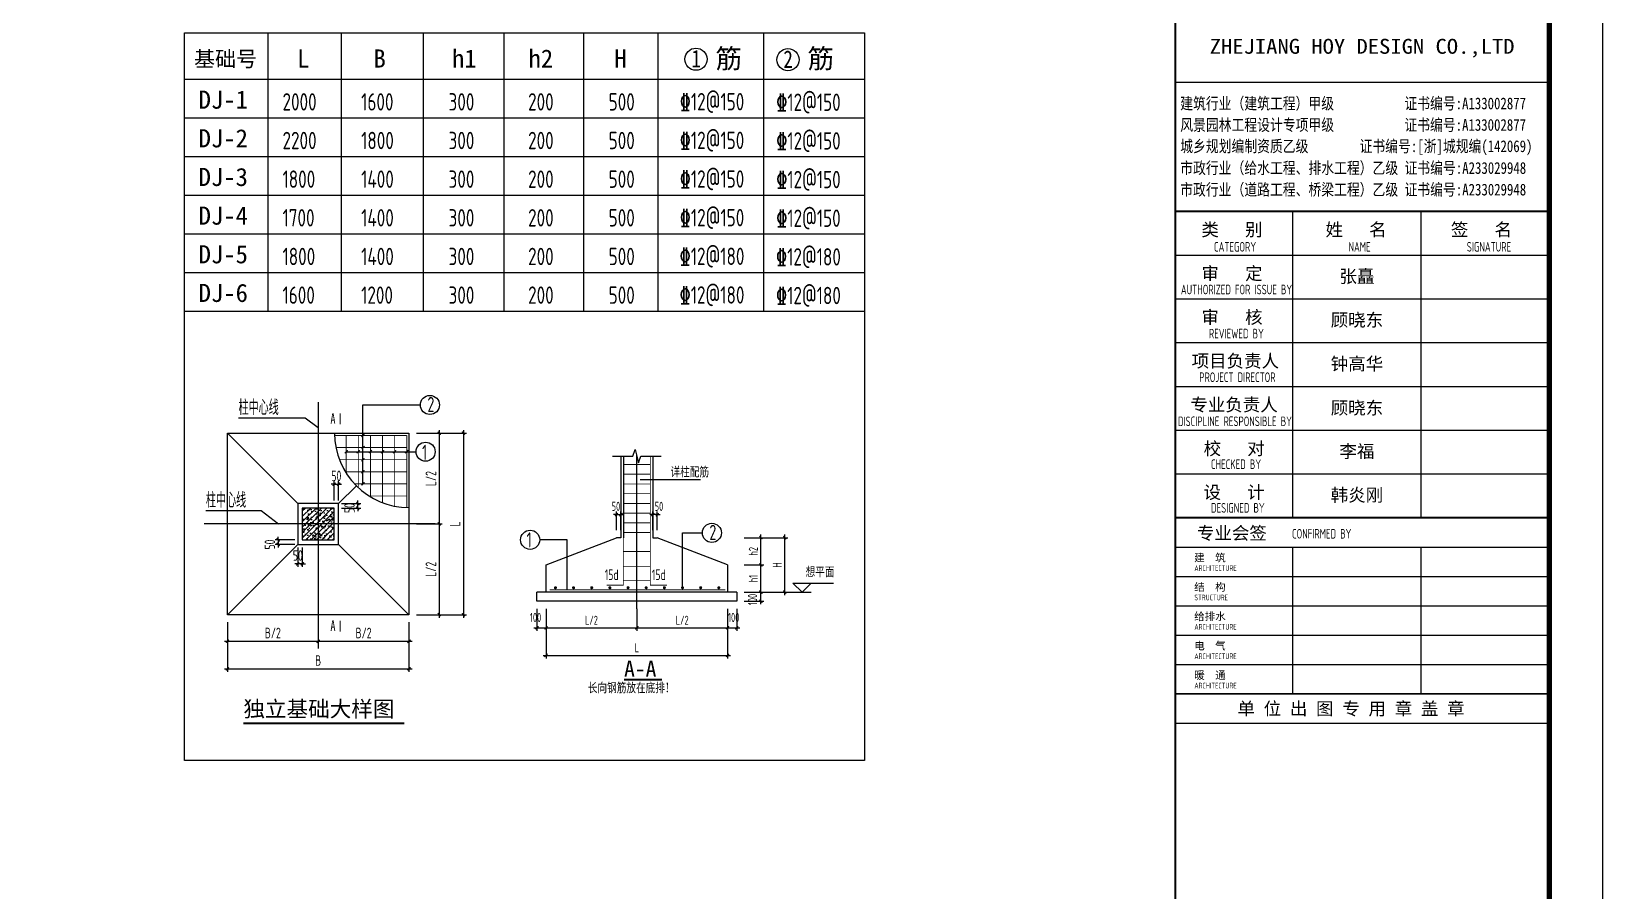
# Model space of a CAD drawing. Header units: millimetres. Extents: x 6950065 to 7140129, y 16284814 to 19754034.
# Drawn here: x 7038012 to 7082147, y 18937346 to 18961487 of the extents above; entities that cross this region are included whole.
import ezdxf
from ezdxf.enums import TextEntityAlignment as Align

# ---------------------------------------------------------------- set-up
doc = ezdxf.new("R2010")
doc.units = ezdxf.units.MM
doc.header["$LTSCALE"] = 1500
doc.header["$MEASUREMENT"] = 0
doc.layers.get('Defpoints').update_dxf_attribs({"color": 1})
for name, color, linetype in [('33', 2, 'Continuous'), ('3T_WOOD', 21, 'Continuous'), ('C型钢', 6, 'Continuous'), ('dim', 7, 'Continuous'), ('DIM_SYMB', 165, 'Continuous'), ('PUB_TEXT', 7, 'Continuous'), ('PUB_TITLE', 4, 'Continuous'), ('REIN', 1, 'Continuous'), ('TEXT', 7, 'Continuous'), ('THIN', 7, 'Continuous'), ('TK', 4, 'Continuous')]:
    doc.layers.add(name, color=color, linetype=linetype)
doc.styles.add('-宋体', font='', dxfattribs={"width": 0.8})
doc.styles.add('TSSD_Dimension', font='Tssdeng.shx', dxfattribs={"width": 0.7, "bigfont": 'hztxt.shx'})
doc.styles.add('TSSD_Label', font='Tssdeng.shx', dxfattribs={"width": 0.7, "bigfont": 'hztxt.shx'})
doc.styles.add('TSSD_REIN', font='tssdeng.shx', dxfattribs={"width": 0.7, "bigfont": 'tssdchn.shx'})
doc.styles.add('图签宋体', font='', dxfattribs={"height": 300})
doc.styles.add('图签黑体', font='simhei.ttf', dxfattribs={"height": 550})
doc.styles.add('宋体', font='', dxfattribs={"width": 0.8})
doc.styles.add('黑体', font='simhei.ttf', dxfattribs={"width": 0.8})
doc.styles.get('-宋体').set_extended_font_data('SimSun')
doc.styles.get('图签宋体').set_extended_font_data('NSimSun')
doc.styles.get('宋体').set_extended_font_data('SimSun')
doc.dimstyles.new('TSSD_100_100', dxfattribs={"dimtxt": 300, "dimasz": 100, "dimexe": 100, "dimexo": 250, "dimgap": 100, "dimtad": 1, "dimdec": 0, "dimzin": 0, "dimdsep": 46, "dimtxsty": 'TSSD_Dimension', "dimblk": 'ARCHTICK', "dimblk1": 'ARCHTICK', "dimblk2": 'ARCHTICK', "dimcen": 0, "dimdle": 100, "dimclrt": 7, "dimadec": 0, "dimazin": 0, "dimtfac": 1, "dimtdec": 0, "dimtix": 1, "dimtmove": 2, "dimatfit": 3, "dimfxl": 0, "dimtolj": 1, "dimtzin": 0, "dimarcsym": 0})

# ---------------------------------------------------------------- blocks, each defined once
blk = doc.blocks.new('_ArchTick')
at = {"color": 0, "linetype": 'ByBlock', "const_width": 0.4}
blk.add_lwpolyline([(-0.5, -0.5), (0.5, 0.5)], dxfattribs=at)
blk = doc.blocks.new('*D834')
at = {"layer": 'Defpoints', "color": 0}
for p in [(-111938, -325189), (-111788, -325189), (-111938, -325983)]:
    blk.add_point(p, dxfattribs=at)
at = {"layer": 'dim', "color": 0, "lineweight": -2}
for p, q in [((-111938, -325439), (-111938, -326083)), ((-111788, -325439), (-111788, -326083)), ((-111938, -325983), (-112038, -325983)), ((-111788, -325983), (-111938, -325983)), ((-111788, -325983), (-111688, -325983))]:
    blk.add_line(p, q, dxfattribs=at)
at = {"layer": 'dim', "color": 0, "lineweight": -2, "xscale": 100, "yscale": 100, "zscale": 100}
blk.add_blockref('_ArchTick', (-111938, -325983), dxfattribs=at)
at = {"layer": 'dim', "color": 0, "lineweight": -2, "xscale": 100, "yscale": 100, "zscale": 100, "rotation": 180}
blk.add_blockref('_ArchTick', (-111788, -325983), dxfattribs=at)
at = {"layer": 'dim', "color": 7, "insert": (-111938, -325708), "char_height": 350, "attachment_point": 5, "style": 'TSSD_Dimension'}
blk.add_mtext('\\A1;50', dxfattribs=at)
blk = doc.blocks.new('*D835')
at = {"layer": 'Defpoints', "color": 0}
for p in [(-112586, -325339), (-111788, -325189), (-111788, -325339)]:
    blk.add_point(p, dxfattribs=at)
at = {"layer": 'dim', "color": 0, "lineweight": -2}
for p, q in [((-112038, -325189), (-112686, -325189)), ((-112038, -325339), (-112686, -325339)), ((-112586, -325189), (-112586, -325089)), ((-112586, -325189), (-112586, -325339)), ((-112586, -325339), (-112586, -325439))]:
    blk.add_line(p, q, dxfattribs=at)
at = {"layer": 'dim', "color": 0, "lineweight": -2, "xscale": 100, "yscale": 100, "zscale": 100}
for p, rotation in [((-112586, -325189), 270), ((-112586, -325339), 90)]:
    blk.add_blockref('_ArchTick', p, dxfattribs=dict(at, rotation=rotation))
at = {"layer": 'dim', "color": 7, "insert": (-112861, -325345), "char_height": 350, "attachment_point": 5, "rotation": 90, "style": 'TSSD_Dimension'}
blk.add_mtext('\\A1;50', dxfattribs=at)
blk = doc.blocks.new('*D836')
at = {"layer": 'Defpoints', "color": 0}
for p in [(-110588, -323350), (-110738, -324139), (-110588, -324139)]:
    blk.add_point(p, dxfattribs=at)
at = {"layer": 'dim', "color": 0, "lineweight": -2}
for p, q in [((-110738, -323350), (-110838, -323350)), ((-110738, -323889), (-110738, -323250)), ((-110738, -323350), (-110588, -323350)), ((-110588, -323889), (-110588, -323250)), ((-110588, -323350), (-110488, -323350))]:
    blk.add_line(p, q, dxfattribs=at)
at = {"layer": 'dim', "color": 0, "lineweight": -2, "xscale": 100, "yscale": 100, "zscale": 100}
blk.add_blockref('_ArchTick', (-110738, -323350), dxfattribs=at)
at = {"layer": 'dim', "color": 0, "lineweight": -2, "xscale": 100, "yscale": 100, "zscale": 100, "rotation": 180}
blk.add_blockref('_ArchTick', (-110588, -323350), dxfattribs=at)
at = {"layer": 'dim', "color": 7, "insert": (-110663, -323075), "char_height": 350, "attachment_point": 5, "style": 'TSSD_Dimension'}
blk.add_mtext('\\A1;50', dxfattribs=at)
blk = doc.blocks.new('*D837')
at = {"layer": 'Defpoints', "color": 0}
for p in [(-110738, -323989), (-109953, -323989), (-110738, -324139)]:
    blk.add_point(p, dxfattribs=at)
at = {"layer": 'dim', "color": 0, "lineweight": -2}
for p, q in [((-110488, -323989), (-109853, -323989)), ((-109953, -323989), (-109953, -323889)), ((-109953, -324139), (-109953, -323989)), ((-110488, -324139), (-109853, -324139)), ((-109953, -324139), (-109953, -324239))]:
    blk.add_line(p, q, dxfattribs=at)
at = {"layer": 'dim', "color": 0, "lineweight": -2, "xscale": 100, "yscale": 100, "zscale": 100}
for p, rotation in [((-109953, -323989), 270), ((-109953, -324139), 90)]:
    blk.add_blockref('_ArchTick', p, dxfattribs=dict(at, rotation=rotation))
at = {"layer": 'dim', "color": 7, "insert": (-110228, -324139), "char_height": 350, "attachment_point": 5, "rotation": 90, "style": 'TSSD_Dimension'}
blk.add_mtext('\\A1;50', dxfattribs=at)
blk = doc.blocks.new('*D838')
at = {"layer": 'Defpoints', "color": 0}
for p in [(-114263, -327664), (-111263, -327664), (-111263, -328544)]:
    blk.add_point(p, dxfattribs=at)
at = {"layer": 'dim', "color": 0, "lineweight": -2}
for p, q in [((-114263, -327914), (-114263, -328644)), ((-111263, -327914), (-111263, -328644)), ((-114363, -328544), (-111163, -328544))]:
    blk.add_line(p, q, dxfattribs=at)
at = {"layer": 'dim', "color": 0, "lineweight": -2, "xscale": 100, "yscale": 100, "zscale": 100, "rotation": 180}
blk.add_blockref('_ArchTick', (-114263, -328544), dxfattribs=at)
at = {"layer": 'dim', "color": 0, "lineweight": -2, "xscale": 100, "yscale": 100, "zscale": 100}
blk.add_blockref('_ArchTick', (-111263, -328544), dxfattribs=at)
at = {"layer": 'dim', "color": 7, "insert": (-112763, -328269), "char_height": 350, "attachment_point": 5, "style": 'TSSD_Dimension'}
blk.add_mtext('\\A1;B/2', dxfattribs=at)
blk = doc.blocks.new('*D839')
at = {"layer": 'Defpoints', "color": 0}
for p in [(-111263, -327664), (-108263, -327664), (-108263, -328544)]:
    blk.add_point(p, dxfattribs=at)
at = {"layer": 'dim', "color": 0, "lineweight": -2}
for p, q in [((-111263, -327914), (-111263, -328644)), ((-108263, -327914), (-108263, -328644)), ((-111363, -328544), (-108163, -328544))]:
    blk.add_line(p, q, dxfattribs=at)
at = {"layer": 'dim', "color": 0, "lineweight": -2, "xscale": 100, "yscale": 100, "zscale": 100, "rotation": 180}
blk.add_blockref('_ArchTick', (-111263, -328544), dxfattribs=at)
at = {"layer": 'dim', "color": 0, "lineweight": -2, "xscale": 100, "yscale": 100, "zscale": 100}
blk.add_blockref('_ArchTick', (-108263, -328544), dxfattribs=at)
at = {"layer": 'dim', "color": 7, "insert": (-109763, -328269), "char_height": 350, "attachment_point": 5, "style": 'TSSD_Dimension'}
blk.add_mtext('\\A1;B/2', dxfattribs=at)
blk = doc.blocks.new('*D840')
at = {"layer": 'Defpoints', "color": 0}
for p in [(-114263, -327664), (-108263, -327664), (-108263, -329454)]:
    blk.add_point(p, dxfattribs=at)
at = {"layer": 'dim', "color": 0, "lineweight": -2}
for p, q in [((-114263, -327914), (-114263, -329554)), ((-108263, -327914), (-108263, -329554)), ((-114363, -329454), (-108163, -329454))]:
    blk.add_line(p, q, dxfattribs=at)
at = {"layer": 'dim', "color": 0, "lineweight": -2, "xscale": 100, "yscale": 100, "zscale": 100, "rotation": 180}
blk.add_blockref('_ArchTick', (-114263, -329454), dxfattribs=at)
at = {"layer": 'dim', "color": 0, "lineweight": -2, "xscale": 100, "yscale": 100, "zscale": 100}
blk.add_blockref('_ArchTick', (-108263, -329454), dxfattribs=at)
at = {"layer": 'dim', "color": 7, "insert": (-111263, -329179), "char_height": 350, "attachment_point": 5, "style": 'TSSD_Dimension'}
blk.add_mtext('\\A1;B', dxfattribs=at)
blk = doc.blocks.new('*D841')
at = {"layer": 'Defpoints', "color": 0}
for p in [(-108263, -321664), (-108263, -324664), (-107264, -324664)]:
    blk.add_point(p, dxfattribs=at)
at = {"layer": 'dim', "color": 0, "lineweight": -2}
for p, q in [((-108013, -321664), (-107164, -321664)), ((-107264, -321564), (-107264, -324764)), ((-108013, -324664), (-107164, -324664))]:
    blk.add_line(p, q, dxfattribs=at)
at = {"layer": 'dim', "color": 0, "lineweight": -2, "xscale": 100, "yscale": 100, "zscale": 100}
for p, rotation in [((-107264, -321664), 90), ((-107264, -324664), 270)]:
    blk.add_blockref('_ArchTick', p, dxfattribs=dict(at, rotation=rotation))
at = {"layer": 'dim', "color": 7, "insert": (-107539, -323164), "char_height": 350, "attachment_point": 5, "rotation": 90, "style": 'TSSD_Dimension'}
blk.add_mtext('\\A1;L/2', dxfattribs=at)
blk = doc.blocks.new('*D842')
at = {"layer": 'Defpoints', "color": 0}
for p in [(-108263, -324664), (-108263, -327664), (-107264, -327664)]:
    blk.add_point(p, dxfattribs=at)
at = {"layer": 'dim', "color": 0, "lineweight": -2}
for p, q in [((-108013, -324664), (-107164, -324664)), ((-107264, -324564), (-107264, -327764)), ((-108013, -327664), (-107164, -327664))]:
    blk.add_line(p, q, dxfattribs=at)
at = {"layer": 'dim', "color": 0, "lineweight": -2, "xscale": 100, "yscale": 100, "zscale": 100}
for p, rotation in [((-107264, -324664), 90), ((-107264, -327664), 270)]:
    blk.add_blockref('_ArchTick', p, dxfattribs=dict(at, rotation=rotation))
at = {"layer": 'dim', "color": 7, "insert": (-107539, -326164), "char_height": 350, "attachment_point": 5, "rotation": 90, "style": 'TSSD_Dimension'}
blk.add_mtext('\\A1;L/2', dxfattribs=at)
blk = doc.blocks.new('*D843')
at = {"layer": 'Defpoints', "color": 0}
for p in [(-108263, -321664), (-108263, -327664), (-106465, -327664)]:
    blk.add_point(p, dxfattribs=at)
at = {"layer": 'dim', "color": 0, "lineweight": -2}
for p, q in [((-108013, -321664), (-106365, -321664)), ((-106465, -321564), (-106465, -327764)), ((-108013, -327664), (-106365, -327664))]:
    blk.add_line(p, q, dxfattribs=at)
at = {"layer": 'dim', "color": 0, "lineweight": -2, "xscale": 100, "yscale": 100, "zscale": 100}
for p, rotation in [((-106465, -321664), 90), ((-106465, -327664), 270)]:
    blk.add_blockref('_ArchTick', p, dxfattribs=dict(at, rotation=rotation))
at = {"layer": 'dim', "color": 7, "insert": (-106740, -324664), "char_height": 350, "attachment_point": 5, "rotation": 90, "style": 'TSSD_Dimension'}
blk.add_mtext('\\A1;L', dxfattribs=at)
blk = doc.blocks.new('*D873')
at = {"layer": 'Defpoints', "color": 0}
for p in [(842, 3719), (6842, 3719), (6842, 1928)]:
    blk.add_point(p, dxfattribs=at)
at = {"layer": 'dim', "color": 0, "lineweight": -2}
for p, q in [((842, 3469), (842, 1828)), ((6842, 3469), (6842, 1828)), ((742, 1928), (6942, 1928))]:
    blk.add_line(p, q, dxfattribs=at)
at = {"layer": 'dim', "color": 0, "lineweight": -2, "xscale": 100, "yscale": 100, "zscale": 100, "rotation": 180}
blk.add_blockref('_ArchTick', (842, 1928), dxfattribs=at)
at = {"layer": 'dim', "color": 0, "lineweight": -2, "xscale": 100, "yscale": 100, "zscale": 100}
blk.add_blockref('_ArchTick', (6842, 1928), dxfattribs=at)
at = {"layer": 'dim', "color": 7, "insert": (3842, 2178), "char_height": 300, "attachment_point": 5, "style": 'TSSD_Dimension'}
blk.add_mtext('\\A1;L', dxfattribs=at)
blk = doc.blocks.new('*D874')
at = {"layer": 'Defpoints', "color": 0}
for p in [(3317, 6581), (3167, 5819), (3317, 5819)]:
    blk.add_point(p, dxfattribs=at)
at = {"layer": 'dim', "color": 0, "lineweight": -2}
for p, q in [((3167, 6581), (3067, 6581)), ((3167, 6069), (3167, 6681)), ((3167, 6581), (3317, 6581)), ((3317, 6069), (3317, 6681)), ((3317, 6581), (3417, 6581))]:
    blk.add_line(p, q, dxfattribs=at)
at = {"layer": 'dim', "color": 0, "lineweight": -2, "xscale": 100, "yscale": 100, "zscale": 100}
blk.add_blockref('_ArchTick', (3167, 6581), dxfattribs=at)
at = {"layer": 'dim', "color": 0, "lineweight": -2, "xscale": 100, "yscale": 100, "zscale": 100, "rotation": 180}
blk.add_blockref('_ArchTick', (3317, 6581), dxfattribs=at)
at = {"layer": 'dim', "color": 7, "insert": (3151, 6856), "char_height": 300, "attachment_point": 5, "style": 'TSSD_Dimension'}
blk.add_mtext('\\A1;50', dxfattribs=at)
blk = doc.blocks.new('*D875')
at = {"layer": 'Defpoints', "color": 0}
for p in [(4367, 6581), (4367, 5819), (4517, 5819)]:
    blk.add_point(p, dxfattribs=at)
at = {"layer": 'dim', "color": 0, "lineweight": -2}
for p, q in [((4367, 6581), (4267, 6581)), ((4367, 6069), (4367, 6681)), ((4517, 6581), (4367, 6581)), ((4517, 6069), (4517, 6681)), ((4517, 6581), (4617, 6581))]:
    blk.add_line(p, q, dxfattribs=at)
at = {"layer": 'dim', "color": 0, "lineweight": -2, "xscale": 100, "yscale": 100, "zscale": 100}
blk.add_blockref('_ArchTick', (4367, 6581), dxfattribs=at)
at = {"layer": 'dim', "color": 0, "lineweight": -2, "xscale": 100, "yscale": 100, "zscale": 100, "rotation": 180}
blk.add_blockref('_ArchTick', (4517, 6581), dxfattribs=at)
at = {"layer": 'dim', "color": 7, "insert": (4573, 6856), "char_height": 300, "attachment_point": 5, "style": 'TSSD_Dimension'}
blk.add_mtext('\\A1;50', dxfattribs=at)
blk = doc.blocks.new('*D876')
at = {"layer": 'Defpoints', "color": 0}
for p in [(7142, 4019), (7142, 3719), (7942, 4019)]:
    blk.add_point(p, dxfattribs=at)
at = {"layer": 'dim', "color": 0, "lineweight": -2}
for p, q in [((7392, 4019), (8042, 4019)), ((7392, 3719), (8042, 3719)), ((7942, 3619), (7942, 4119))]:
    blk.add_line(p, q, dxfattribs=at)
at = {"layer": 'dim', "color": 0, "lineweight": -2, "xscale": 100, "yscale": 100, "zscale": 100}
for p, rotation in [((7942, 4019), 90), ((7942, 3719), 270)]:
    blk.add_blockref('_ArchTick', p, dxfattribs=dict(at, rotation=rotation))
at = {"layer": 'dim', "color": 7, "insert": (7667, 3776), "char_height": 300, "attachment_point": 5, "rotation": 90, "style": 'TSSD_Dimension'}
blk.add_mtext('\\A1;100', dxfattribs=at)
blk = doc.blocks.new('*D877')
at = {"layer": 'Defpoints', "color": 0}
for p in [(7142, 4919), (7942, 4919), (7142, 4019)]:
    blk.add_point(p, dxfattribs=at)
at = {"layer": 'dim', "color": 0, "lineweight": -2}
for p, q in [((7392, 4919), (8042, 4919)), ((7942, 3919), (7942, 5019)), ((7392, 4019), (8042, 4019))]:
    blk.add_line(p, q, dxfattribs=at)
at = {"layer": 'dim', "color": 0, "lineweight": -2, "xscale": 100, "yscale": 100, "zscale": 100}
for p, rotation in [((7942, 4919), 90), ((7942, 4019), 270)]:
    blk.add_blockref('_ArchTick', p, dxfattribs=dict(at, rotation=rotation))
at = {"layer": 'dim', "color": 7, "insert": (7692, 4469), "char_height": 300, "attachment_point": 5, "rotation": 90, "style": 'TSSD_Dimension'}
blk.add_mtext('\\A1;h1', dxfattribs=at)
blk = doc.blocks.new('*D878')
at = {"layer": 'Defpoints', "color": 0}
for p in [(7331, 5819), (7942, 5819), (7142, 4919)]:
    blk.add_point(p, dxfattribs=at)
at = {"layer": 'dim', "color": 0, "lineweight": -2}
for p, q in [((7581, 5819), (8042, 5819)), ((7942, 4819), (7942, 5919)), ((7392, 4919), (8042, 4919))]:
    blk.add_line(p, q, dxfattribs=at)
at = {"layer": 'dim', "color": 0, "lineweight": -2, "xscale": 100, "yscale": 100, "zscale": 100}
for p, rotation in [((7942, 5819), 90), ((7942, 4919), 270)]:
    blk.add_blockref('_ArchTick', p, dxfattribs=dict(at, rotation=rotation))
at = {"layer": 'dim', "color": 7, "insert": (7692, 5369), "char_height": 300, "attachment_point": 5, "rotation": 90, "style": 'TSSD_Dimension'}
blk.add_mtext('\\A1;h2', dxfattribs=at)
blk = doc.blocks.new('*D879')
at = {"layer": 'Defpoints', "color": 0}
for p in [(7142, 5819), (8733, 5819), (7142, 4019)]:
    blk.add_point(p, dxfattribs=at)
at = {"layer": 'dim', "color": 0, "lineweight": -2}
for p, q in [((7392, 5819), (8833, 5819)), ((8733, 3919), (8733, 5919)), ((7392, 4019), (8833, 4019))]:
    blk.add_line(p, q, dxfattribs=at)
at = {"layer": 'dim', "color": 0, "lineweight": -2, "xscale": 100, "yscale": 100, "zscale": 100}
for p, rotation in [((8733, 5819), 90), ((8733, 4019), 270)]:
    blk.add_blockref('_ArchTick', p, dxfattribs=dict(at, rotation=rotation))
at = {"layer": 'dim', "color": 7, "insert": (8483, 4919), "char_height": 300, "attachment_point": 5, "rotation": 90, "style": 'TSSD_Dimension'}
blk.add_mtext('\\A1;H', dxfattribs=at)
blk = doc.blocks.new('*D880')
at = {"layer": 'Defpoints', "color": 0}
for p in [(542, 3719), (842, 3719), (842, 2838)]:
    blk.add_point(p, dxfattribs=at)
at = {"layer": 'dim', "color": 0, "lineweight": -2}
for p, q in [((542, 3469), (542, 2738)), ((842, 3469), (842, 2738)), ((442, 2838), (942, 2838))]:
    blk.add_line(p, q, dxfattribs=at)
at = {"layer": 'dim', "color": 0, "lineweight": -2, "xscale": 100, "yscale": 100, "zscale": 100, "rotation": 180}
blk.add_blockref('_ArchTick', (542, 2838), dxfattribs=at)
at = {"layer": 'dim', "color": 0, "lineweight": -2, "xscale": 100, "yscale": 100, "zscale": 100}
blk.add_blockref('_ArchTick', (842, 2838), dxfattribs=at)
at = {"layer": 'dim', "color": 7, "insert": (495, 3183), "char_height": 300, "attachment_point": 5, "style": 'TSSD_Dimension'}
blk.add_mtext('\\A1;100', dxfattribs=at)
blk = doc.blocks.new('*D881')
at = {"layer": 'Defpoints', "color": 0}
for p in [(842, 3719), (3842, 3719), (3842, 2838)]:
    blk.add_point(p, dxfattribs=at)
at = {"layer": 'dim', "color": 0, "lineweight": -2}
for p, q in [((842, 3469), (842, 2738)), ((3842, 3469), (3842, 2738)), ((742, 2838), (3942, 2838))]:
    blk.add_line(p, q, dxfattribs=at)
at = {"layer": 'dim', "color": 0, "lineweight": -2, "xscale": 100, "yscale": 100, "zscale": 100, "rotation": 180}
blk.add_blockref('_ArchTick', (842, 2838), dxfattribs=at)
at = {"layer": 'dim', "color": 0, "lineweight": -2, "xscale": 100, "yscale": 100, "zscale": 100}
blk.add_blockref('_ArchTick', (3842, 2838), dxfattribs=at)
at = {"layer": 'dim', "color": 7, "insert": (2342, 3088), "char_height": 300, "attachment_point": 5, "style": 'TSSD_Dimension'}
blk.add_mtext('\\A1;L/2', dxfattribs=at)
blk = doc.blocks.new('*D882')
at = {"layer": 'Defpoints', "color": 0}
for p in [(3842, 3719), (6842, 3719), (6842, 2838)]:
    blk.add_point(p, dxfattribs=at)
at = {"layer": 'dim', "color": 0, "lineweight": -2}
for p, q in [((3842, 3469), (3842, 2738)), ((6842, 3469), (6842, 2738)), ((3742, 2838), (6942, 2838))]:
    blk.add_line(p, q, dxfattribs=at)
at = {"layer": 'dim', "color": 0, "lineweight": -2, "xscale": 100, "yscale": 100, "zscale": 100, "rotation": 180}
blk.add_blockref('_ArchTick', (3842, 2838), dxfattribs=at)
at = {"layer": 'dim', "color": 0, "lineweight": -2, "xscale": 100, "yscale": 100, "zscale": 100}
blk.add_blockref('_ArchTick', (6842, 2838), dxfattribs=at)
at = {"layer": 'dim', "color": 7, "insert": (5342, 3088), "char_height": 300, "attachment_point": 5, "style": 'TSSD_Dimension'}
blk.add_mtext('\\A1;L/2', dxfattribs=at)
blk = doc.blocks.new('*D883')
at = {"layer": 'Defpoints', "color": 0}
for p in [(6842, 3719), (7142, 3719), (7142, 2838)]:
    blk.add_point(p, dxfattribs=at)
at = {"layer": 'dim', "color": 0, "lineweight": -2}
for p, q in [((6842, 3469), (6842, 2738)), ((7142, 3469), (7142, 2738)), ((6742, 2838), (7242, 2838))]:
    blk.add_line(p, q, dxfattribs=at)
at = {"layer": 'dim', "color": 0, "lineweight": -2, "xscale": 100, "yscale": 100, "zscale": 100, "rotation": 180}
blk.add_blockref('_ArchTick', (6842, 2838), dxfattribs=at)
at = {"layer": 'dim', "color": 0, "lineweight": -2, "xscale": 100, "yscale": 100, "zscale": 100}
blk.add_blockref('_ArchTick', (7142, 2838), dxfattribs=at)
at = {"layer": 'dim', "color": 7, "insert": (7043, 3183), "char_height": 300, "attachment_point": 5, "style": 'TSSD_Dimension'}
blk.add_mtext('\\A1;100', dxfattribs=at)
blk = doc.blocks.new('GeYuanFrame_88343862', base_point=(20.09, 4.53))
at = {"layer": 'PUB_TITLE'}
for points in [[(803.09, 235.33), (803.09, 292.73)], [(827.09, 235.33), (827.09, 292.73)], [(803.09, 202.33), (803.09, 229.83)], [(827.09, 202.33), (827.09, 229.83)]]:
    blk.add_lwpolyline(points, dxfattribs=at)
at = {"layer": 'TK'}
for p, q in [((781.09, 316.93), (851.09, 316.93)), ((781.09, 284.53), (851.09, 284.53)), ((781.09, 276.33), (851.09, 276.33)), ((781.09, 268.13), (851.09, 268.13)), ((781.09, 259.93), (851.09, 259.93)), ((781.09, 251.73), (851.09, 251.73)), ((781.09, 243.53), (851.09, 243.53)), ((781.09, 235.33), (851.09, 235.33)), ((781.09, 235.33), (851.09, 235.33))]:
    blk.add_line(p, q, dxfattribs=at)
blk.add_lwpolyline([(20.09, 4.53), (20.09, 598.53), (861.09, 598.53), (861.09, 4.53)], close=True, dxfattribs=at)
at = {"layer": 'TK', "const_width": 1}
blk.add_lwpolyline([(45.09, 588.53), (851.09, 588.53), (851.09, 14.53), (45.09, 14.53)], close=True, dxfattribs=at)
at = {"layer": 'TK'}
for points, const_width in [([(781.09, 588.53), (781.09, 14.53)], 0.4), ([(781.09, 292.73), (851.09, 292.73)], 0.35), ([(781.09, 292.73), (851.09, 292.73)], 0.35), ([(781.09, 235.33), (851.09, 235.33)], 0.35), ([(781.09, 202.33), (851.09, 202.33)], 0.35)]:
    blk.add_lwpolyline(points, dxfattribs=dict(at, const_width=const_width))
for points in [[(781.09, 292.73), (851.09, 292.73)], [(781.09, 235.33), (851.09, 235.33)], [(781.09, 229.83), (851.09, 229.83)], [(781.09, 224.33), (851.09, 224.33)], [(781.09, 218.83), (851.09, 218.83)], [(781.09, 213.33), (851.09, 213.33)], [(781.09, 207.83), (851.09, 207.83)], [(781.09, 202.33), (851.09, 202.33)], [(781.09, 196.83), (851.09, 196.83)]]:
    blk.add_lwpolyline(points, dxfattribs=at)
at = {"layer": 'TK', "style": '图签黑体', "width": 1.11}
blk.add_text('ZHEJIANG HOY DESIGN CO.,LTD', height=2.8, dxfattribs=at).set_placement((816.06, 323.29), align=Align.MIDDLE)
at = {"layer": 'TK'}
for s, height, style, width, p in [('建筑行业（建筑工程）甲级           证书编号:A133002877', 2.2, '-宋体', 0.8, (782, 311.83)), ('风景园林工程设计专项甲级           证书编号:A133002877', 2.2, '-宋体', 0.8, (782, 307.81)), ('城乡规划编制资质乙级        证书编号:[浙]城规编(142069)', 2.2, '-宋体', 0.8, (782, 303.82)), ('市政行业（给水工程、排水工程）乙级 证书编号:A233029948', 2.2, '-宋体', 0.8, (782, 299.74)), ('市政行业（道路工程、桥梁工程）乙级 证书编号:A233029948', 2.2, '-宋体', 0.8, (782, 295.69)), ('CATEGORY', 1.8, 'TSSD_REIN', 0.7, (788.32, 285.17)), ('NAME', 1.8, 'TSSD_REIN', 0.7, (813.51, 285.17)), ('SIGNATURE', 1.8, 'TSSD_REIN', 0.7, (835.66, 285.17)), ('AUTHORIZED FOR ISSUE BY', 1.8, 'TSSD_REIN', 0.7, (782.12, 277.17)), ('REVIEWED BY', 1.8, 'TSSD_REIN', 0.7, (787.36, 268.91)), ('PROJECT DIRECTOR', 1.8, 'TSSD_REIN', 0.7, (785.55, 260.74)), ('DISCIPLINE RESPONSIBLE BY', 1.8, 'TSSD_REIN', 0.7, (781.57, 252.48)), ('CHECKED BY', 1.8, 'TSSD_REIN', 0.7, (787.75, 244.44)), ('DESIGNED BY', 1.8, 'TSSD_REIN', 0.7, (787.76, 236.27)), ('CONFIRMED BY', 1.8, 'TSSD_REIN', 0.7, (802.94, 231.42)), ('ARCHITECTURE', 1.08, 'TSSD_REIN', 0.7, (784.65, 225.34)), ('STRUCTURE', 1.08, 'TSSD_REIN', 0.7, (784.65, 219.84)), ('ARCHITECTURE', 1.08, 'TSSD_REIN', 0.7, (784.65, 214.34)), ('ARCHITECTURE', 1.08, 'TSSD_REIN', 0.7, (784.65, 208.84)), ('ARCHITECTURE', 1.08, 'TSSD_REIN', 0.7, (784.65, 203.34))]:
    blk.add_text(s, height=height, dxfattribs=dict(at, style=style, width=width)).set_placement(p)
at = {"layer": 'TK', "style": '图签宋体'}
for s, height, p in [('类   别', 2.4, (785.97, 288.09)), ('姓   名', 2.4, (809.2, 288.09)), ('签   名', 2.4, (832.68, 288.09)), ('审   定', 2.4, (785.97, 279.89)), ('审   核', 2.4, (785.97, 271.69)), ('项目负责人', 2.4, (784.13, 263.49)), ('专业负责人', 2.4, (783.89, 255.29)), ('校   对', 2.4, (786.38, 247.09)), ('设   计', 2.4, (786.36, 238.89)), ('专业会签', 2.4, (785.12, 231.24)), ('建  筑', 1.44, (784.61, 227.11)), ('结  构', 1.44, (784.61, 221.61)), ('给排水', 1.44, (784.61, 216.11)), ('电  气', 1.44, (784.61, 210.61)), ('暖  通', 1.44, (784.61, 205.11)), ('单 位 出 图 专 用 章 盖 章', 2.4, (792.72, 198.35))]:
    blk.add_text(s, height=height, dxfattribs=at).set_placement(p)
at = {"layer": 'TK', "char_height": 2.4, "width": 24, "attachment_point": 5, "style": '图签宋体'}
for s, insert in [('张矗', (815.09, 280.4)), ('顾晓东', (815.09, 272.23)), ('钟高华', (815.09, 264.03)), ('顾晓东', (815.09, 255.76)), ('李福', (815.09, 247.63)), ('韩炎刚', (815.09, 239.43))]:
    blk.add_mtext(s, dxfattribs=dict(at, insert=insert))
blk = doc.blocks.new('A$C35EC7706')
h = blk.add_hatch()
h.set_pattern_fill('钢筋混凝土', color=256, scale=50, style=0)
h.set_pattern_definition([(45, (-209920.32, -133232.81), (-88.38835, 88.38835), []), (50, (-209920.32, -133232.8), (358.6301, -31.37607), [37.5, -412.5]), (355, (-209920.32, -133232.8), (-69.37567, 376.09607), [30, -330]), (100.4514, (-209890.44, -133235.43), (289.2547, 344.71977), [31.8701, -350.57106]), (46.1842, (-209920.32, -133132.8), (533.6205, -82.7595), [56.25, -618.75]), (96.6356, (-209875.86, -133139.7), (467.3314, 487.0589), [47.8051, -525.8565]), (351.1842, (-209920.3, -133132.8), (467.331, 487.0593), [45, -495]), (21, (-209870.32, -133157.8), (298.45353, -201.30945), [37.5, -412.5]), (326, (-209870.32, -133157.8), (121.65767, 362.575), [30, -330]), (71.4514, (-209845.45, -133174.6), (420.1113, 161.26525), [31.8701, -350.57106]), (37.5, (-209920.32, -133232.81), (6.07993, 166.44693), [0, -326, 0, -335, 0, -331.25]), (7.5, (-209920.32, -133232.81), (131.53477, 197.20586), [0, -191, 0, -318.5, 0, -126.25]), (327.5, (-210031.82, -133232.81), (266.91122, -11.277436), [0, -125, 0, -390, 0, -517.5]), (317.5, (-210081.82, -133232.81), (291.59308, 50.0525), [0, -162.5, 0, -259, 0, -367.5])])
h.paths.add_polyline_path([(3244.6, 7152.4), (3244.6, 6102.4), (4294.6, 6102.4), (4294.6, 7152.4)])
for p, q in [((3769.6, 10652.9), (3769.6, 2505.3)), ((5248.5, 7952.4), (5248.5, 10561.9)), ((5248.5, 10561.9), (7145.3, 10561.9)), ((3094.6, 7302.4), (769.6, 9627.4)), ((4694.6, 9015.6), (7002.4, 9015.6)), ((4444.6, 7302.4), (5030.5, 7888.4)), ((4294.6, 7152.4), (3244.6, 7152.4)), ((4294.6, 6102.4), (4294.6, 7152.4)), ((7635.2, 6627.4), (0, 6627.4)), ((769.6, 3627.4), (3094.6, 5952.4)), ((4444.6, 5952.4), (6769.6, 3627.4))]:
    blk.add_line(p, q)
for points in [[(1134.8, 10137.8), (3332.8, 10137.8), (3769.6, 9811.2)], [(769.6, 9627.4), (6769.6, 9627.4), (6769.6, 3627.4), (769.6, 3627.4), (769.6, 9627.4)], [(58.5, 7075.9), (1887.1, 7075.9), (2452.7, 6627.4)], [(4294.6, 6102.4), (4294.6, 7152.4), (3244.6, 7152.4), (3244.6, 6102.4), (4294.6, 6102.4)]]:
    blk.add_lwpolyline(points)
at = {"const_width": 30}
for points in [[(4493.9, 9915.9), (4493.9, 10284.5)], [(4493.9, 3063.3), (4493.9, 3431.8)]]:
    blk.add_lwpolyline(points, dxfattribs=at)
blk.add_lwpolyline([(4444.6, 5952.4), (4444.6, 7302.4), (3094.6, 7302.4), (3094.6, 5952.4)], close=True)
for centre in [(7461.2, 10561.9), (7318.4, 9015.6)]:
    blk.add_circle(centre, 315.9)
blk.add_arc((6769.6, 9627.4), 2459.4, 180, 270)
at = {"layer": 'DIM_SYMB', "const_width": 70}
blk.add_lwpolyline([(1297, 35), (6617.5, 35)], dxfattribs=at)
at = {"layer": 'REIN', "const_width": 30}
for points in [[(4310.2, 9552.4), (6694.6, 9552.4)], [(4694.6, 9552.4), (4694.6, 8307.2)], [(5094.6, 9552.4), (5094.6, 7826.6)], [(5494.6, 9552.4), (5494.6, 7524.3)], [(5894.6, 9552.4), (5894.6, 7328.9)], [(6294.6, 9552.4), (6294.6, 7214.3)], [(6694.6, 9552.4), (6694.6, 7168)], [(4356.5, 9152.4), (6694.6, 9152.4)], [(4471.1, 8752.4), (6694.6, 8752.4)], [(4666.5, 8352.4), (6694.6, 8352.4)], [(4968.8, 7952.4), (6694.6, 7952.4)], [(5449.3, 7552.4), (6694.6, 7552.4)]]:
    blk.add_lwpolyline(points, dxfattribs=at)
at = {"layer": 'dim', "xscale": 100, "yscale": 100, "zscale": 100, "rotation": 180}
for p in [(5248.5, 9552.4), (4694.6, 9015.6), (5094.6, 9015.6), (5248.5, 9152.4), (5494.6, 9015.6), (5894.6, 9015.6), (6294.6, 9015.6), (6694.6, 9015.6), (5248.5, 8752.4), (5248.5, 8352.4), (5248.5, 7952.4)]:
    blk.add_blockref('_ArchTick', p, dxfattribs=at)
at = {"layer": 'DIM_SYMB', "color": 7, "style": '黑体'}
blk.add_text('独立基础大样图', height=522.78, dxfattribs=at).set_placement((1297, 251.8))
at = {"layer": 'TEXT', "width": 0.7}
for s, height, style, p in [('柱中心线', 500, 'TSSD_REIN', (1135, 10227.2)), ('2', 500, 'TSSD_REIN', (7378.6, 10327.2)), ('A', 350, '宋体', (4172.8, 9937.8)), ('1', 500, 'TSSD_REIN', (7202, 8747)), ('柱中心线', 500, 'TSSD_REIN', (58.7, 7165.2)), ('A', 350, '宋体', (4172.8, 3087.8))]:
    blk.add_text(s, height=height, dxfattribs=dict(at, style=style)).set_placement(p)
at = {"layer": 'dim'}
for base, p1, p2, text, picture, middle in [((7768.5, 6627.4), (6769.6, 9627.4), (6769.6, 6627.4), 'L/2', '*D841', (7493.5, 8127.4)), ((8567.4, 3627.4), (6769.6, 9627.4), (6769.6, 3627.4), 'L', '*D843', (8292.4, 6627.4)), ((7768.5, 3627.4), (6769.6, 6627.4), (6769.6, 3627.4), 'L/2', '*D842', (7493.5, 5127.4))]:
    dim = blk.add_linear_dim(base=base, p1=p1, p2=p2, angle=90, text=text, dimstyle='TSSD_100_100', dxfattribs=at)
    dim.commit()
    dim.dimension.update_dxf_attribs({"geometry": picture, "text_midpoint": middle, "insert": (115032.3, 331291.6)})
for base, p1, p2, text, picture, middle in [((4444.6, 7941.7), (4294.6, 7152.4), (4444.6, 7152.4), '50', '*D836', (4369.6, 8216.7)), ((3769.6, 2747.3), (769.6, 3627.4), (3769.6, 3627.4), 'B/2', '*D838', (2269.6, 3022.3)), ((6769.6, 1837.2), (769.6, 3627.4), (6769.6, 3627.4), 'B', '*D840', (3769.6, 2112.2)), ((6769.6, 2747.3), (3769.6, 3627.4), (6769.6, 3627.4), 'B/2', '*D839', (5269.6, 3022.3))]:
    dim = blk.add_linear_dim(base=base, p1=p1, p2=p2, text=text, dimstyle='TSSD_100_100', dxfattribs=at)
    dim.commit()
    dim.dimension.update_dxf_attribs({"geometry": picture, "text_midpoint": middle, "insert": (115032.3, 331291.6)})
for base, p1, p2, picture, middle in [((5079.5, 7302.4), (4294.6, 7152.4), (4294.6, 7302.4), '*D837', (4804.5, 7152.4)), ((2446.2, 5952.4), (3244.6, 6102.4), (3244.6, 5952.4), '*D835', (2171.2, 5946.3))]:
    dim = blk.add_linear_dim(base=base, p1=p1, p2=p2, angle=90, text='50', dimstyle='TSSD_100_100', dxfattribs=at)
    dim.commit()
    dim.dimension.update_dxf_attribs({"geometry": picture, "text_midpoint": middle, "dimtype": 128, "insert": (115032.3, 331291.6)})
dim = blk.add_linear_dim(base=(3094.6, 5308.9), p1=(3244.6, 6102.4), p2=(3094.6, 6102.4), text='50', dimstyle='TSSD_100_100', dxfattribs=at)
dim.commit()
dim.dimension.update_dxf_attribs({"geometry": '*D834', "text_midpoint": (3094.6, 5583.9), "dimtype": 128, "insert": (115032.3, 331291.6)})
blk = doc.blocks.new('A$C3E4D3828')
for p, q in [((3317, 8509.5), (3317, 5818.6)), ((3397, 8509.5), (3397, 5818.6)), ((3842, 3468.6), (3842, 8549.2)), ((4367, 8509.5), (4367, 5818.6)), ((3957.5, 7740.6), (5941.2, 7740.6)), ((842, 4918.6), (3167, 5818.6)), ((3317, 5818.6), (3167, 5818.6)), ((4367, 5818.6), (4517, 5818.6)), ((6842, 4918.6), (4517, 5818.6)), ((842, 4018.6), (842, 4918.6)), ((6842, 4918.6), (6842, 4018.6)), ((7142, 4018.6), (542, 4018.6)), ((542, 3718.6), (542, 4018.6)), ((7142, 3718.6), (542, 3718.6)), ((7142, 4018.6), (7142, 3718.6))]:
    blk.add_line(p, q)
for points in [[(1539.4, 4098.6), (1539.4, 5749.1), (631.8, 5749.1)], [(5351.7, 4165.4), (5351.7, 5978.2), (6006.9, 5978.2)]]:
    blk.add_lwpolyline(points)
for centre in [(6322.8, 5978.2), (315.9, 5749.1)]:
    blk.add_circle(centre, 315.9)
at = {"layer": 'DIM_SYMB', "const_width": 70}
blk.add_lwpolyline([(3421.2, 1125.3), (4671.7, 1125.3)], dxfattribs=at)
at = {"layer": 'REIN', "const_width": 30}
for points in [[(3397, 8509.5), (3397, 4245.3), (2847.6, 4245.3)], [(4287, 8509.5), (4287, 4245.3), (4836.5, 4245.3)], [(3397, 8237.8), (4287, 8237.8)], [(3397, 7916.3), (4287, 7916.3)], [(3397, 7594.8), (4287, 7594.8)], [(3397, 7273.3), (4287, 7273.3)], [(3397, 6951.8), (4287, 6951.8)], [(3397, 6630.3), (4287, 6630.3)], [(3397, 6308.8), (4287, 6308.8)], [(3397, 5987.3), (4287, 5987.3)], [(3397, 5364), (4287, 5364)], [(3397, 4870.5), (4287, 4870.5)], [(3397, 4396.5), (4287, 4396.5)], [(956, 4098.6), (6766, 4098.6)]]:
    blk.add_lwpolyline(points, dxfattribs=at)
at = {"layer": 'REIN', "const_width": 50}
for points in [[(1126.7, 4165.4, 1), (1176.7, 4165.4, 1)], [(1726.7, 4165.4, 1), (1776.7, 4165.4, 1)], [(2326.7, 4165.4, 1), (2376.7, 4165.4, 1)], [(2926.7, 4165.4, 1), (2976.7, 4165.4, 1)], [(3526.7, 4165.4, 1), (3576.7, 4165.4, 1)], [(4126.7, 4165.4, 1), (4176.7, 4165.4, 1)], [(4726.7, 4165.4, 1), (4776.7, 4165.4, 1)], [(5326.7, 4165.4, 1), (5376.7, 4165.4, 1)], [(5926.7, 4165.4, 1), (5976.7, 4165.4, 1)], [(6526.7, 4165.4, 1), (6576.7, 4165.4, 1)]]:
    blk.add_lwpolyline(points, format="xyb", close=True, dxfattribs=at)
at = {"layer": 'THIN'}
for p, q in [((9301.1, 4018.6), (9001.1, 4318.6)), ((9001.1, 4318.6), (9601.1, 4318.6)), ((9301.1, 4018.6), (9601.1, 4318.6)), ((9601.1, 4318.6), (10341.5, 4318.6)), ((8833.3, 4018.6), (9601.1, 4018.6)), ((9301.1, 4018.6), (9301.1, 4018.6))]:
    blk.add_line(p, q, dxfattribs=at)
blk.add_lwpolyline([(3037, 8509.5), (3712, 8509.5), (3782, 8729.5), (3902, 8289.5), (3972, 8509.5), (4647, 8509.5)], dxfattribs=at)
at = {"layer": 'PUB_TEXT', "style": '黑体'}
blk.add_text('A-A', height=522.78, dxfattribs=at).set_placement((3421.2, 1225.1))
at = {"layer": 'TEXT', "style": 'TSSD_REIN', "width": 0.7}
for s, height, p in [('详柱配筋', 350, (4955, 7811.8)), ('2', 500, (6240.2, 5743.5)), ('1', 500, (199.5, 5497.7))]:
    blk.add_text(s, height=height, dxfattribs=at).set_placement(p)
for p in [(2781.7, 4313.3), (4338.1, 4313.3)]:
    blk.add_text('15d', height=350, dxfattribs=at).set_placement(p, align=Align.BOTTOM_LEFT)
at = {"layer": 'THIN', "style": 'TSSD_Label', "width": 0.7}
for s, p in [('想平面', (10374, 4401.4)), ('长向钢筋放在底排！', (5089.3, 569.7))]:
    blk.add_text(s, height=350, dxfattribs=at).set_placement(p, align=Align.BOTTOM_RIGHT)
at = {"layer": 'dim'}
dim = blk.add_linear_dim(base=(3317, 6581.5), p1=(3167, 5818.6), p2=(3317, 5818.6), text='50', dimstyle='TSSD_100_100', dxfattribs=at)
dim.commit()
dim.dimension.update_dxf_attribs({"geometry": '*D874', "text_midpoint": (3151.1, 6856.5), "dimtype": 128})
for base, p1, p2, angle, text, picture, middle, dimtype in [((4367, 6581.5), (4517, 5818.6), (4367, 5818.6), 180, '50', '*D875', (4572.8, 6856.5), 128), ((842, 2838.4), (542, 3718.6), (842, 3718.6), 0, '100', '*D880', (494.6, 3183.4), 129), ((7142, 2838.4), (6842, 3718.6), (7142, 3718.6), 0, '100', '*D883', (7042.7, 3183.4), 129), ((7941.6, 4018.6), (7142, 3718.6), (7142, 4018.6), 90, '100', '*D876', (7666.6, 3776.1), 128)]:
    dim = blk.add_linear_dim(base=base, p1=p1, p2=p2, angle=angle, text=text, dimstyle='TSSD_100_100', dxfattribs=at)
    dim.commit()
    dim.dimension.update_dxf_attribs({"geometry": picture, "text_midpoint": middle, "dimtype": dimtype})
for base, p1, p2, text, picture, middle in [((7941.6, 5818.6), (7142, 4918.6), (7330.9, 5818.6), 'h2', '*D878', (7691.6, 5368.6)), ((8733.3, 5818.6), (7142, 4018.6), (7142, 5818.6), 'H', '*D879', (8483.3, 4918.6)), ((7941.6, 4918.6), (7142, 4018.6), (7142, 4918.6), 'h1', '*D877', (7691.6, 4468.6))]:
    dim = blk.add_linear_dim(base=base, p1=p1, p2=p2, angle=90, text=text, dimstyle='TSSD_100_100', dxfattribs=at)
    dim.commit()
    dim.dimension.update_dxf_attribs({"geometry": picture, "text_midpoint": middle})
dim = blk.add_linear_dim(base=(6842, 1928.3), p1=(842, 3718.6), p2=(6842, 3718.6), text='L', dimstyle='TSSD_100_100', dxfattribs=at)
dim.commit()
dim.dimension.update_dxf_attribs({"geometry": '*D873', "text_midpoint": (3842, 2178.3)})
for p1, p2, picture, middle in [((842, 3718.6), (3842, 3718.6), '*D881', (2342, 3088.4)), ((3842, 3718.6), (6842, 3718.6), '*D882', (5342, 3088.4))]:
    dim = blk.add_aligned_dim(p1=p1, p2=p2, distance=-880.2, text='L/2', dimstyle='TSSD_100_100', dxfattribs=at)
    dim.commit()
    dim.dimension.update_dxf_attribs({"geometry": picture, "text_midpoint": middle})

msp = doc.modelspace()

# ---------------------------------------------------------------- linework, layer by layer
for p, q in [((7044653.8, 18961450.4), (7044653.8, 18953630.4)), ((7046715.1, 18961450.4), (7046715.1, 18953630.4)), ((7049020.8, 18961450.4), (7049020.8, 18953630.4)), ((7051287, 18961450.4), (7051287, 18953630.4)), ((7053516.3, 18961450.4), (7053516.3, 18953630.4)), ((7055608.2, 18961450.4), (7055608.2, 18953630.4)), ((7058578.2, 18961450.4), (7058578.2, 18953630.4)), ((7061418.3, 18961450.4), (7061418.3, 18947113.8)), ((7042313.1, 18960147.1), (7061408, 18960147.1)), ((7042313.1, 18959061), (7061408, 18959061)), ((7042313.1, 18959061), (7061408, 18959061)), ((7042313.1, 18957974.9), (7061408, 18957974.9)), ((7042313.1, 18957974.9), (7061408, 18957974.9)), ((7042313.1, 18956888.8), (7061408, 18956888.8)), ((7042313.1, 18956888.8), (7061408, 18956888.8)), ((7042313.1, 18956888.8), (7061408, 18956888.8)), ((7042313.1, 18956888.8), (7061408, 18956888.8)), ((7042313.1, 18955802.7), (7061408, 18955802.7)), ((7042313.1, 18954716.6), (7061408, 18954716.6)), ((7042313.1, 18953630.4), (7061408, 18953630.4))]:
    msp.add_line(p, q)
msp.add_lwpolyline([(7042313.1, 18961450.4), (7061418.3, 18961450.4), (7061418.3, 18941002.8), (7042313.1, 18941002.8)], close=True)
at = {"layer": '33'}
for centre in [(7056679, 18960706.4), (7059264.2, 18960691)]:
    msp.add_circle(centre, 311.9, dxfattribs=at)

# ---------------------------------------------------------------- block references
at = {"layer": '3T_WOOD', "xscale": 0.8500000014901161, "yscale": 0.8500000014901161, "zscale": 0.8499999999876309}
for name, p in [('A$C35EC7706', (7042864.3, 18942014.6)), ('A$C3E4D3828', (7051752.8, 18942315.9))]:
    msp.add_blockref(name, p, dxfattribs=at)
at = {"layer": 'C型钢', "color": 3, "xscale": 150, "yscale": 150, "zscale": 150}
msp.add_blockref('GeYuanFrame_88343862', (6955997, 18913204.1), dxfattribs=at)

# ---------------------------------------------------------------- texts
at = {"layer": 'PUB_TEXT', "style": '-宋体'}
for s, height, p in [('基础号', 434.44, (7043466.8, 18960723.5)), ('筋', 543.1, (7057599.9, 18960734.5)), ('筋', 543.1, (7060185.1, 18960734.5))]:
    msp.add_text(s, height=height, dxfattribs=at).set_placement(p, align=Align.MIDDLE)
for s, height, p in [('L', 509.1, (7045474.2, 18960471.2)), ('B', 509.1, (7047621, 18960471.2)), ('h1', 509.11, (7049825.2, 18960471.2)), ('h2', 509.11, (7051975, 18960471.2)), ('H', 509.1, (7054386.3, 18960471.2)), ('DJ-1', 509.11, (7042708.6, 18959315.9)), ('DJ-2', 509.11, (7042708.6, 18958229.8)), ('DJ-3', 509.11, (7042708.6, 18957143.7)), ('DJ-4', 509.11, (7042708.6, 18956057.6)), ('DJ-5', 509.11, (7042708.6, 18954971.5)), ('DJ-6', 509.11, (7042708.6, 18953885.4))]:
    msp.add_text(s, height=height, dxfattribs=at).set_placement(p)
at = {"layer": 'PUB_TEXT', "style": '-宋体', "width": 0.8}
for s, p in [('1', (7056550.2, 18960478.4)), ('2', (7059135.3, 18960463))]:
    msp.add_text(s, height=488.7, dxfattribs=at).set_placement(p)
at = {"layer": 'PUB_TEXT', "linetype": 'Continuous', "style": 'TSSD_REIN', "width": 0.75}
for s, p in [('2000', (7045066.2, 18959263.8)), ('1600', (7047274.8, 18959263.8)), ('300', (7049729.7, 18959263.8)), ('200', (7051964.3, 18959263.8)), ('500', (7054227.1, 18959263.8)), ('2200', (7045066.2, 18958177.7)), ('1800', (7047274.8, 18958177.7)), ('300', (7049729.7, 18958177.7)), ('200', (7051964.3, 18958177.7)), ('500', (7054227.1, 18958177.7)), ('1800', (7045066.2, 18957091.6)), ('1400', (7047274.8, 18957091.6)), ('300', (7049729.7, 18957091.6)), ('200', (7051964.3, 18957091.6)), ('500', (7054227.1, 18957091.6)), ('1700', (7045066.2, 18956005.5)), ('1400', (7047274.8, 18956005.5)), ('300', (7049729.7, 18956005.5)), ('200', (7051964.3, 18956005.5)), ('500', (7054227.1, 18956005.5)), ('1800', (7045066.2, 18954919.4)), ('1400', (7047274.8, 18954919.4)), ('300', (7049729.7, 18954919.4)), ('200', (7051964.3, 18954919.4)), ('500', (7054227.1, 18954919.4)), ('1600', (7045066.2, 18953833.3)), ('1200', (7047274.8, 18953833.3)), ('300', (7049729.7, 18953833.3)), ('200', (7051964.3, 18953833.3)), ('500', (7054227.1, 18953833.3))]:
    msp.add_text(s, height=488.75, dxfattribs=at).set_placement(p)
for s, p in [('\x8412@150', (7057130.1, 18959515.2)), ('\x8412@150', (7059839.1, 18959500.2)), ('\x8412@150', (7057130.1, 18958429.1)), ('\x8412@150', (7059839.1, 18958414.1)), ('\x8412@150', (7057130.1, 18957343)), ('\x8412@150', (7059839.1, 18957328)), ('\x8412@150', (7057130.1, 18956256.8)), ('\x8412@150', (7059839.1, 18956241.9)), ('\x8412@180', (7057130.1, 18955170.7)), ('\x8412@180', (7059839.1, 18955155.8)), ('\x8412@180', (7057130.1, 18954084.6)), ('\x8412@180', (7059839.1, 18954069.7))]:
    msp.add_text(s, height=488.75, dxfattribs=at).set_placement(p, align=Align.MIDDLE)

doc.saveas('drawing.dxf')
